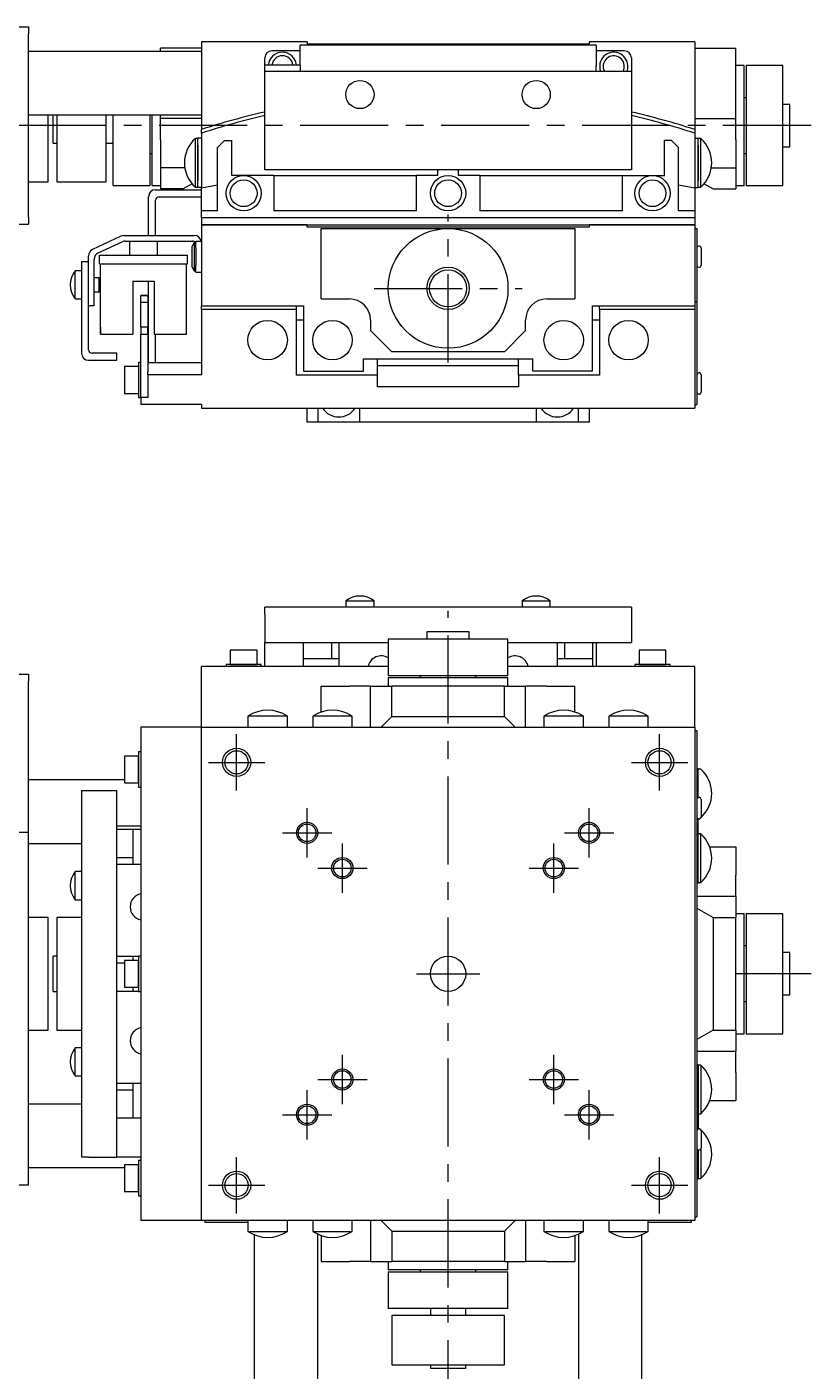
# Model space of a CAD drawing. Extents: x 124 to 837, y 27 to 513.
# Drawn here: x 306.5 to 417.7, y 317.3 to 508 of the extents above; entities that cross this region are included whole.
import ezdxf

# ---------------------------------------------------------------- set-up
doc = ezdxf.new("R2010")
doc.units = 0
doc.header["$LTSCALE"] = 10
doc.linetypes.add('CENTER', pattern=[2, 1.25, -0.25, 0.25, -0.25])
doc.layers.add('1', color=7, linetype='CONTINUOUS')
doc.layers.add('11', color=7, linetype='CONTINUOUS')

msp = doc.modelspace()

# ---------------------------------------------------------------- linework, layer by layer
at = {"layer": '1', "color": 7, "linetype": 'CONTINUOUS'}
for p, q in [((280.749999, 508.05), (306.749999, 508.05)), ((306.749999, 508.05), (306.749999, 507.05)), ((306.749999, 481.05), (306.749999, 507.05)), ((331.249999, 505.95), (331.249999, 493.494512)), ((346.249999, 505.95), (331.249999, 505.95)), ((387.249999, 505.45), (345.249999, 505.45)), ((345.249999, 505.356308), (345.249999, 505.45)), ((346.249999, 505.95), (346.249999, 505.65)), ((346.249999, 505.65), (386.249999, 505.65)), ((386.249999, 505.95), (386.249999, 505.65)), ((401.249999, 505.95), (386.249999, 505.95)), ((387.249999, 505.45), (387.249999, 505.356308)), ((401.249999, 505.95), (401.249999, 493.494512)), ((331.249999, 504.55), (306.749999, 504.55)), ((325.449999, 504.55), (325.449999, 505.05)), ((331.249999, 505.05), (325.449999, 505.05)), ((340.249999, 502.65), (340.249999, 503.65)), ((345.249999, 504.65), (341.249999, 504.65)), ((345.249999, 503.480961), (345.249999, 505.356308)), ((387.249999, 505.356308), (387.249999, 503.480961)), ((391.249999, 504.65), (387.249999, 504.65)), ((392.249999, 503.65), (392.249999, 501.75)), ((401.249999, 505.05), (407.049999, 505.05)), ((407.049999, 495.05), (407.049999, 505.05)), ((340.249999, 501.75), (340.249999, 502.65)), ((340.249999, 502.65), (345.249999, 502.65)), ((340.249999, 488.75), (340.249999, 501.75)), ((340.249999, 501.75), (392.249999, 501.75)), ((345.249999, 502.574653), (345.249999, 503.480961)), ((345.249999, 502.574653), (345.249999, 501.75)), ((387.249999, 503.480961), (387.249999, 502.574653)), ((387.249999, 501.75), (387.249999, 502.574653)), ((392.249999, 501.75), (392.249999, 488.75)), ((408.249999, 502.55), (407.049999, 502.55)), ((408.249999, 485.55), (408.249999, 502.55)), ((408.549999, 502.55), (408.549999, 494.05)), ((413.749999, 502.55), (408.549999, 502.55)), ((413.749999, 494.05), (413.749999, 502.55)), ((408.549999, 498), (408.249999, 498)), ((414.749999, 497.05), (413.749999, 497.05)), ((414.749999, 491.05), (414.749999, 497.05)), ((306.749999, 495.55), (331.249999, 495.55)), ((309.499999, 486.05), (309.499999, 495.55)), ((310.249999, 491.55), (310.249999, 495.55)), ((310.749999, 495.55), (310.749999, 486.05)), ((317.749999, 486.05), (317.749999, 495.55)), ((318.749999, 494.05), (318.749999, 495.55)), ((318.749999, 485.55), (318.749999, 494.05)), ((323.949999, 495.55), (323.949999, 494.05)), ((323.949999, 494.05), (323.949999, 485.55)), ((324.249999, 485.55), (324.249999, 495.55)), ((325.449999, 495.05), (325.449999, 495.55)), ((331.249999, 495.05), (325.449999, 495.05)), ((325.449999, 492.05), (325.449999, 495.05)), ((401.249999, 495.05), (407.049999, 495.05)), ((407.049999, 492.05), (407.049999, 495.05)), ((408.549999, 494.05), (408.549999, 485.55)), ((413.749999, 485.55), (413.749999, 494.05)), ((330.407386, 485.310543), (330.407386, 492.210543)), ((330.75, 492.210543), (330.407386, 492.210543)), ((330.75, 492.210543), (330.75, 492.260541)), ((330.75, 485.260541), (330.75, 492.260541)), ((331.249999, 492.260541), (330.75, 492.260541)), ((330.75, 491.260541), (330.75, 492.210543)), ((330.75, 485.310543), (330.75, 492.210543)), ((331.249999, 492.969494), (331.249999, 493.494512)), ((331.249999, 492.969494), (331.249999, 485.18673)), ((401.249999, 493.494512), (401.249999, 492.969494)), ((401.249999, 492.969494), (401.249999, 485.18673)), ((401.249999, 492.260541), (401.749998, 492.260541)), ((401.749998, 485.260541), (401.749998, 492.260541)), ((401.749998, 492.208231), (401.749998, 492.260541)), ((401.749998, 485.310543), (401.749998, 492.210543)), ((402.092612, 492.210543), (401.749998, 492.210543)), ((401.749998, 491.260541), (401.749998, 492.208231)), ((402.092612, 485.310543), (402.092612, 492.210543)), ((310.249999, 491.55), (310.749999, 491.55)), ((317.749999, 491.55), (318.749999, 491.55)), ((325.449999, 492.05), (325.449999, 488.05)), ((330.75, 491.260541), (330.75, 488.660541)), ((334.549999, 491.95), (333.549999, 490.95)), ((333.549999, 481.95), (333.549999, 490.95)), ((334.549999, 491.95), (335.549999, 491.95)), ((335.549999, 486.95), (335.549999, 491.95)), ((396.949999, 486.95), (396.949999, 491.95)), ((397.949999, 491.95), (396.949999, 491.95)), ((397.949999, 491.95), (398.949999, 490.95)), ((398.949999, 481.95), (398.949999, 490.95)), ((401.749998, 491.260541), (401.749998, 488.660541)), ((407.049999, 492.05), (407.049999, 488.05)), ((413.749999, 491.05), (414.749999, 491.05)), ((323.949999, 490.1), (324.249999, 490.1)), ((330.75, 488.660541), (330.75, 486.260541)), ((340.249999, 487.75), (340.249999, 488.75)), ((392.249999, 488.75), (392.249999, 487.75)), ((401.749998, 488.660541), (401.749998, 486.260541)), ((408.249999, 490.1), (408.549999, 490.1)), ((328.905209, 488.05), (325.449999, 488.05)), ((325.449999, 488.05), (325.449999, 485.05)), ((337.249999, 486.95), (335.549999, 486.95)), ((341.549999, 486.95), (337.249999, 486.95)), ((392.249999, 487.75), (340.249999, 487.75)), ((341.549999, 486.95), (341.549999, 481.95)), ((341.549999, 486.95), (361.749999, 486.95)), ((364.749999, 486.95), (361.749999, 486.95)), ((361.749999, 481.95), (361.749999, 486.95)), ((364.749999, 487.75), (364.749999, 486.95)), ((367.749999, 486.95), (367.749999, 487.75)), ((370.749999, 486.95), (367.749999, 486.95)), ((370.749999, 486.95), (370.749999, 481.95)), ((370.749999, 486.95), (390.949999, 486.95)), ((390.949999, 486.95), (390.949999, 481.95)), ((390.949999, 486.95), (395.249999, 486.95)), ((395.249999, 486.95), (396.949999, 486.95)), ((403.594789, 488.05), (407.049999, 488.05)), ((407.049999, 488.05), (407.049999, 485.05)), ((306.749999, 486.05), (309.499999, 486.05)), ((310.749999, 486.05), (317.749999, 486.05)), ((318.749999, 485.55), (323.949999, 485.55)), ((324.249999, 485.55), (325.449999, 485.55)), ((324.749999, 484.95), (331.249999, 484.95)), ((328.651923, 485.05), (325.449999, 485.05)), ((329.936405, 485.791596), (328.651923, 485.05)), ((330.407386, 485.310543), (330.75, 485.310543)), ((330.75, 485.310543), (330.75, 486.260541)), ((330.75, 485.260541), (330.75, 485.310543)), ((331.249998, 485.260541), (330.75, 485.260541)), ((330.75, 485.251999), (330.75, 485.260541)), ((330.75, 485.251999), (330.75, 485.260541)), ((331.25, 485.251999), (330.75, 485.251999)), ((333.549999, 485.592282), (331.249999, 485.18673)), ((331.249999, 481.95), (331.249999, 485.18673)), ((401.249999, 485.18673), (398.949999, 485.592282)), ((401.249998, 485.260541), (401.749998, 485.260541)), ((401.249998, 485.251999), (401.749998, 485.251999)), ((401.249999, 485.18673), (401.249999, 481.95)), ((401.749998, 485.310543), (401.749998, 486.260541)), ((401.749998, 485.260541), (401.749998, 485.310543)), ((401.749998, 485.310543), (402.092612, 485.310543)), ((401.749998, 485.251999), (401.749998, 485.260541)), ((401.749998, 485.251999), (401.749998, 485.260541)), ((402.563593, 485.791596), (403.848075, 485.05)), ((403.848075, 485.05), (407.049999, 485.05)), ((407.049999, 485.55), (408.249999, 485.55)), ((408.549999, 485.55), (413.749999, 485.55)), ((323.749999, 478.45), (323.749999, 483.95)), ((324.749999, 478.45), (324.749999, 483.45)), ((325.249999, 483.95), (331.249999, 483.95)), ((306.749999, 481.05), (306.749999, 480.05)), ((333.549999, 481.95), (331.249999, 481.95)), ((331.249999, 480.95), (331.249999, 481.95)), ((401.249999, 480.95), (331.249999, 480.95)), ((331.249999, 480.95), (331.249999, 479.95)), ((361.749999, 481.95), (341.549999, 481.95)), ((390.949999, 481.95), (370.749999, 481.95)), ((401.249999, 481.95), (398.949999, 481.95)), ((401.249999, 481.95), (401.249999, 480.95)), ((401.249999, 480.95), (401.249999, 479.95)), ((280.749999, 480.05), (306.749999, 480.05)), ((331.249999, 479.95), (346.249999, 479.95)), ((331.249999, 479.95), (331.249999, 468.49141)), ((346.249999, 479.95), (331.249999, 479.95)), ((346.249999, 479.95), (386.249999, 479.95)), ((346.249999, 479.65), (346.249999, 479.95)), ((386.249999, 479.65), (346.249999, 479.65)), ((348.249999, 469.45), (348.249999, 479.45)), ((348.249999, 479.45), (366.249999, 479.45)), ((366.249999, 479.45), (384.249999, 479.45)), ((384.249999, 479.45), (384.249999, 469.45)), ((386.249999, 479.95), (401.249999, 479.95)), ((386.249999, 479.95), (386.249999, 479.65)), ((401.249999, 479.95), (386.249999, 479.95)), ((401.249999, 479.95), (401.249999, 468.49141)), ((401.249999, 479.45), (401.549999, 479.45)), ((401.549999, 479.45), (401.549999, 477.45)), ((319.849075, 478.356308), (315.827381, 476.480961)), ((316.627381, 475.971305), (320.026431, 477.556308)), ((320.271694, 478.45), (330.249999, 478.45)), ((320.449049, 477.65), (330.049999, 477.65)), ((321.049999, 477.65), (321.049999, 475.65)), ((325.049999, 475.65), (325.049999, 477.65)), ((330.238674, 477.45), (329.949999, 476.95)), ((329.949999, 475.370894), (329.949999, 476.95)), ((329.949999, 473.95), (329.949999, 476.95)), ((330.238674, 477.45), (330.238674, 475.555474)), ((330.449999, 477.45), (330.238674, 477.45)), ((330.449999, 477.65), (331.229795, 477.65)), ((330.449999, 476.65), (330.449999, 477.65)), ((331.249999, 477.45), (331.229795, 477.65)), ((401.549999, 477.45), (401.549999, 471.086387)), ((401.899999, 476.949999), (401.799999, 476.949999)), ((315.249999, 474.75), (315.249999, 475.574653)), ((316.049999, 468.45), (316.049999, 475.064997)), ((316.800003, 474.45), (316.800003, 475.65)), ((316.800003, 475.65), (329.300003, 475.65)), ((329.300003, 474.45), (329.300003, 475.65)), ((329.949999, 473.95), (329.949999, 475.370894)), ((330.238674, 475.555474), (330.238674, 473.45)), ((330.449999, 476.65), (330.449999, 474.25)), ((402.149999, 476.699999), (402.149999, 475.326399)), ((402.149999, 475.326399), (402.149999, 474.199999)), ((313.352, 469.45), (313.352, 473.45)), ((314.249999, 473.45), (313.352, 473.45)), ((314.249999, 474.75), (315.249999, 474.75)), ((314.249999, 474.75), (314.249999, 461.75)), ((315.249999, 462.25), (315.249999, 474.75)), ((316.800003, 474.45), (329.300003, 474.45)), ((316.950003, 464.45), (316.950003, 474.45)), ((316.950003, 465.45), (316.950003, 474.45)), ((329.150003, 464.45), (329.150003, 474.45)), ((329.949999, 473.95), (330.238674, 473.45)), ((330.238674, 473.45), (330.449999, 473.45)), ((330.449999, 473.25), (330.449999, 474.25)), ((330.449999, 473.25), (331.249999, 473.25)), ((401.799999, 473.949999), (401.899999, 473.949999)), ((316.749999, 472.45), (316.049999, 472.45)), ((316.749999, 470.45), (316.749999, 472.45)), ((316.950003, 472.249996), (316.749999, 472.45)), ((321.550003, 471.95), (321.550003, 464.45)), ((321.550003, 471.95), (324.550003, 471.95)), ((323.749999, 460.45), (323.749999, 471.95)), ((324.550003, 471.95), (324.550003, 464.45)), ((324.550003, 471.95), (324.550003, 465.45)), ((313.352, 469.45), (314.249999, 469.45)), ((316.049999, 470.45), (316.749999, 470.45)), ((316.749999, 470.45), (316.950003, 470.650004)), ((322.649999, 469.95), (323.649999, 469.95)), ((322.649999, 468.95), (322.649999, 469.95)), ((323.649999, 469.95), (322.649999, 469.95)), ((323.649999, 469.95), (323.649999, 468.95)), ((348.249999, 469.45), (352.249999, 469.45)), ((380.249999, 469.45), (384.249999, 469.45)), ((401.549999, 471.086387), (401.549999, 469.086387)), ((316.049999, 468.45), (315.249999, 468.45)), ((323.649999, 468.95), (322.649999, 468.95)), ((322.649999, 465.45), (322.649999, 468.95)), ((323.649999, 468.95), (323.649999, 465.45)), ((331.249999, 467.95), (331.249999, 468.49141)), ((331.249999, 468.49141), (345.749999, 468.49141)), ((344.749999, 467.95), (331.249999, 467.95)), ((331.249999, 467.95), (331.249999, 458.68673)), ((344.749999, 467.95), (344.749999, 468.49141)), ((344.749999, 458.657764), (344.749999, 467.95)), ((345.749999, 468.49141), (345.749999, 459.209551)), ((386.749999, 468.49141), (401.249999, 468.49141)), ((386.749999, 459.209551), (386.749999, 468.49141)), ((387.749999, 467.95), (387.749999, 468.49141)), ((387.749999, 467.95), (387.749999, 458.657764)), ((401.249999, 467.95), (387.749999, 467.95)), ((401.249999, 469.086387), (401.549999, 469.086387)), ((401.249999, 468.49141), (401.249999, 467.95)), ((401.249999, 467.95), (401.249999, 453.95)), ((401.549999, 469.086387), (401.549999, 468.66567)), ((401.549999, 468.66567), (401.549999, 466.803787)), ((316.950003, 465.45), (316.950003, 464.45)), ((323.649999, 465.45), (322.649999, 465.45)), ((322.649999, 465.45), (322.649999, 464.45)), ((323.649999, 464.45), (323.649999, 465.45)), ((324.550003, 465.45), (324.550003, 464.45)), ((345.749999, 466.45), (344.749999, 466.45)), ((355.249999, 466.45), (355.249999, 464.95)), ((377.249999, 464.95), (377.249999, 466.45)), ((387.749999, 466.45), (386.749999, 466.45)), ((401.549999, 466.803787), (401.549999, 456.45)), ((316.950003, 464.45), (321.550003, 464.45)), ((322.649999, 464.45), (323.649999, 464.45)), ((322.649999, 455.45), (322.649999, 464.45)), ((323.649999, 464.45), (323.649999, 459.092282)), ((324.550003, 464.45), (329.150003, 464.45)), ((324.749999, 460.45), (324.749999, 464.45)), ((355.249999, 464.95), (358.249999, 461.95)), ((374.249999, 461.95), (377.249999, 464.95)), ((319.249999, 461.75), (315.749999, 461.75)), ((319.249999, 460.75), (319.249999, 461.75)), ((374.249999, 461.95), (358.249999, 461.95)), ((315.249999, 460.75), (319.249999, 460.75)), ((320.349999, 459.85), (320.349999, 456.05)), ((322.349999, 459.85), (320.349999, 459.85)), ((322.349999, 460.45), (322.349999, 455.45)), ((322.649999, 460.45), (322.349999, 460.45)), ((323.649999, 460.45), (331.249999, 460.45)), ((354.249999, 459.209551), (354.249999, 460.95)), ((354.249999, 460.95), (378.249999, 460.95)), ((356.249999, 458.657764), (356.249999, 460.95)), ((376.249999, 459.95), (356.249999, 459.95)), ((376.249999, 458.657764), (376.249999, 460.95)), ((378.249999, 459.209551), (378.249999, 460.95)), ((323.649999, 458.68673), (323.649999, 459.092282)), ((331.249999, 458.68673), (323.649999, 458.68673)), ((323.649999, 458.68673), (323.649999, 455.45)), ((356.249999, 458.657764), (344.749999, 458.657764)), ((345.749999, 459.209551), (354.249999, 459.209551)), ((356.249999, 456.997929), (356.249999, 458.657764)), ((376.249999, 458.657764), (376.249999, 456.997929)), ((387.749999, 458.657764), (376.249999, 458.657764)), ((386.749999, 459.209551), (378.249999, 459.209551)), ((401.899999, 458.949999), (401.799999, 458.949999)), ((402.149999, 458.699999), (402.149999, 457.326399)), ((320.349999, 456.05), (322.349999, 456.05)), ((376.249999, 456.997929), (356.249999, 456.997929)), ((401.549999, 456.45), (401.549999, 454.45)), ((401.799999, 455.949999), (401.899999, 455.949999)), ((402.149999, 457.326399), (402.149999, 456.199999)), ((322.349999, 455.45), (322.649999, 455.45)), ((322.649999, 455.45), (322.649999, 454.45)), ((323.649999, 455.45), (322.649999, 455.45)), ((331.249999, 454.45), (322.649999, 454.45)), ((331.249999, 454.45), (331.249999, 453.95)), ((331.249999, 453.95), (401.249999, 453.95)), ((346.249999, 451.95), (346.249999, 453.95)), ((347.749999, 453.949981), (347.749999, 451.95)), ((353.749999, 451.95), (353.749999, 453.95)), ((378.749999, 453.95), (378.749999, 451.95)), ((384.749999, 451.95), (384.749999, 453.949981)), ((386.249999, 453.95), (386.249999, 451.95)), ((401.249999, 454.45), (401.549999, 454.45)), ((347.749999, 451.95), (346.249999, 451.95)), ((353.749999, 451.95), (347.749999, 451.95)), ((378.749999, 451.95), (353.749999, 451.95)), ((384.749999, 451.95), (378.749999, 451.95)), ((386.249999, 451.95), (384.749999, 451.95)), ((392.249999, 425.699999), (340.249999, 425.699999)), ((340.249999, 424.699999), (340.249999, 425.699999)), ((351.749999, 426.597998), (351.864019, 426.597998)), ((351.749999, 426.597998), (351.749999, 425.699999)), ((351.864019, 426.597998), (355.749999, 426.597998)), ((355.749999, 425.699999), (355.749999, 426.597998)), ((376.749999, 426.597998), (376.864019, 426.597998)), ((376.749999, 426.597998), (376.749999, 425.699999)), ((376.864019, 426.597998), (380.749999, 426.597998)), ((380.749999, 425.699999), (380.749999, 426.597998)), ((392.249999, 425.699999), (392.249999, 424.699999)), ((340.249999, 424.699999), (340.249999, 420.699999)), ((392.249999, 424.699999), (392.249999, 420.699999)), ((369.249999, 422.199999), (363.249999, 422.199999)), ((363.249999, 422.199999), (363.249999, 421.199999)), ((369.249999, 421.199999), (369.249999, 422.199999)), ((337.249999, 419.599999), (335.349999, 419.599999)), ((339.149999, 419.599999), (335.349999, 419.599999)), ((335.349999, 419.599999), (335.349999, 417.599999)), ((339.149999, 419.599999), (337.249999, 419.599999)), ((339.149999, 417.599999), (339.149999, 419.599999)), ((340.249999, 420.699999), (357.749999, 420.699999)), ((340.249999, 417.299999), (340.249999, 420.699999)), ((345.749999, 418.399999), (345.749999, 420.699999)), ((349.749999, 418.399999), (349.749999, 420.699999)), ((350.749999, 420.699999), (350.749999, 418.399999)), ((374.749999, 421.199999), (357.749999, 421.199999)), ((357.749999, 421.199999), (357.749999, 415.999999)), ((374.749999, 415.999999), (374.749999, 421.199999)), ((374.749999, 420.699999), (392.249999, 420.699999)), ((381.749999, 418.399999), (381.749999, 420.699999)), ((382.749999, 420.699999), (382.749999, 418.399999)), ((386.749999, 420.699999), (386.749999, 418.399999)), ((387.249999, 420.699999), (387.249999, 417.299999)), ((395.249999, 419.599999), (393.349999, 419.599999)), ((397.149999, 419.599999), (393.349999, 419.599999)), ((393.349999, 419.599999), (393.349999, 417.599999)), ((397.149999, 419.599999), (395.249999, 419.599999)), ((397.149999, 417.599999), (397.149999, 419.599999)), ((349.749999, 418.399999), (345.749999, 418.399999)), ((345.749999, 417.299999), (345.749999, 418.399999)), ((350.749999, 418.399999), (349.749999, 418.399999)), ((350.749999, 418.399999), (350.749999, 417.299999)), ((382.749999, 418.399999), (381.749999, 418.399999)), ((381.749999, 417.299999), (381.749999, 418.399999)), ((386.749999, 418.399999), (382.749999, 418.399999)), ((386.749999, 418.399999), (386.749999, 417.299999)), ((280.749999, 416.199999), (306.749999, 416.199999)), ((306.749999, 416.199999), (306.749999, 415.199999)), ((357.749999, 417.299999), (331.249999, 417.299999)), ((331.249999, 408.699999), (331.249999, 417.299999)), ((335.349999, 417.599999), (334.749999, 417.599999)), ((339.749999, 417.599999), (334.749999, 417.599999)), ((334.749999, 417.599999), (334.749999, 417.299999)), ((339.149999, 417.599999), (335.349999, 417.599999)), ((335.349999, 417.599999), (339.149999, 417.599999)), ((339.749999, 417.599999), (339.149999, 417.599999)), ((339.749999, 417.299999), (339.749999, 417.599999)), ((357.749999, 415.999999), (374.749999, 415.999999)), ((362.299999, 415.999999), (362.299999, 415.699999)), ((370.199999, 415.699999), (370.199999, 415.999999)), ((401.249999, 417.299999), (374.749999, 417.299999)), ((397.749999, 417.599999), (392.749999, 417.599999)), ((393.349999, 417.599999), (392.749999, 417.599999)), ((392.749999, 417.599999), (392.749999, 417.299999)), ((397.149999, 417.599999), (393.349999, 417.599999)), ((393.349999, 417.599999), (397.149999, 417.599999)), ((397.749999, 417.599999), (397.149999, 417.599999)), ((397.749999, 417.299999), (397.749999, 417.599999)), ((401.249999, 408.699999), (401.249999, 417.299999)), ((306.749999, 393.799999), (306.749999, 415.199999)), ((348.249999, 410.837087), (348.249999, 414.499999)), ((348.249999, 414.499999), (352.249999, 414.499999)), ((355.249999, 414.499999), (352.249999, 414.499999)), ((355.249999, 408.699999), (355.249999, 414.499999)), ((355.249999, 414.499999), (358.249999, 414.499999)), ((366.249999, 415.699999), (357.749999, 415.699999)), ((362.299999, 415.699999), (357.749999, 415.699999)), ((357.749999, 415.699999), (357.749999, 414.499999)), ((374.249999, 414.499999), (358.249999, 414.499999)), ((358.249999, 410.199999), (358.249999, 414.499999)), ((374.749999, 415.699999), (366.249999, 415.699999)), ((374.749999, 415.699999), (370.199999, 415.699999)), ((374.249999, 410.199999), (374.249999, 414.499999)), ((374.249999, 414.499999), (377.249999, 414.499999)), ((374.749999, 414.499999), (374.749999, 415.699999)), ((377.249999, 408.699999), (377.249999, 414.499999)), ((380.249999, 414.499999), (377.249999, 414.499999)), ((380.249999, 414.499999), (384.249999, 414.499999)), ((384.249999, 410.837087), (384.249999, 414.499999)), ((343.449999, 410.242462), (337.849999, 410.242462)), ((337.849999, 410.242462), (337.849999, 408.699999)), ((343.449999, 408.699999), (343.449999, 410.242462)), ((352.649999, 410.242462), (347.049999, 410.242462)), ((347.049999, 410.242462), (347.049999, 408.699999)), ((352.649999, 408.699999), (352.649999, 410.242462)), ((356.749999, 408.699999), (358.249999, 410.199999)), ((358.249999, 410.199999), (374.249999, 410.199999)), ((374.249999, 410.199999), (375.749999, 408.699999)), ((385.449999, 410.242462), (379.849999, 410.242462)), ((379.849999, 410.242462), (379.849999, 408.699999)), ((385.449999, 408.699999), (385.449999, 410.242462)), ((394.649999, 410.242462), (389.049999, 410.242462)), ((389.049999, 410.242462), (389.049999, 408.699999)), ((394.649999, 408.699999), (394.649999, 410.242462)), ((322.649999, 408.699999), (322.649999, 338.699999)), ((331.249999, 408.699999), (322.649999, 408.699999)), ((331.249999, 338.699999), (331.249999, 408.699999)), ((331.249999, 408.699999), (401.249999, 408.699999)), ((401.249999, 408.699999), (401.249999, 338.699999)), ((401.249999, 408.199999), (401.549999, 408.199999)), ((401.549999, 408.199999), (401.549999, 406.199999)), ((320.349999, 404.599999), (320.349999, 402.699999)), ((320.349999, 404.599999), (320.349999, 400.799999)), ((322.349999, 404.599999), (320.349999, 404.599999)), ((322.349999, 405.199999), (322.349999, 400.199999)), ((322.349999, 405.199999), (322.349999, 404.599999)), ((322.649999, 405.199999), (322.349999, 405.199999)), ((322.349999, 404.599999), (322.349999, 400.799999)), ((322.349999, 400.799999), (322.349999, 404.599999)), ((401.549999, 406.199999), (401.549999, 341.199999)), ((320.349999, 402.699999), (320.349999, 400.799999)), ((401.749998, 402.800004), (401.549999, 402.800004)), ((401.749998, 399.300004), (401.749998, 402.800004)), ((402.092612, 402.75), (401.749998, 402.75)), ((320.349999, 401.199999), (306.749999, 401.199999)), ((320.349999, 400.799999), (322.349999, 400.799999)), ((322.349999, 400.799999), (322.349999, 400.199999)), ((314.249999, 399.699999), (314.249999, 347.699999)), ((314.249999, 399.699999), (315.249999, 399.699999)), ((315.249999, 399.699999), (319.249999, 399.699999)), ((319.249999, 347.699999), (319.249999, 399.699999)), ((322.349999, 400.199999), (322.649999, 400.199999)), ((401.749998, 398.694948), (401.749998, 399.300004)), ((401.899999, 398.699999), (401.799999, 398.699999)), ((402.149999, 398.449999), (402.149999, 398.443874)), ((402.149999, 398.443874), (402.149999, 395.949999)), ((401.749998, 395.400004), (401.749998, 395.705051)), ((401.749998, 394.400004), (401.749998, 395.400004)), ((401.799999, 395.699999), (401.899999, 395.699999)), ((280.749999, 393.799999), (306.749999, 393.799999)), ((306.749999, 343.699999), (306.749999, 393.799999)), ((319.249999, 394.699999), (322.649999, 394.699999)), ((319.249999, 394.199999), (321.550003, 394.199999)), ((321.550003, 394.199999), (321.550003, 390.199999)), ((321.550003, 394.199999), (322.649999, 394.199999)), ((401.549999, 394.400004), (401.749998, 394.400004)), ((401.749998, 394.100004), (401.549999, 394.100004)), ((401.749998, 394.100004), (401.749998, 394.400004)), ((401.749998, 393.100004), (401.749998, 394.100004)), ((402.092612, 393.55), (401.749998, 393.55)), ((401.749998, 390.100004), (401.749998, 393.100004)), ((402.092612, 390.1), (402.092612, 393.55)), ((306.749999, 392.199999), (314.249999, 392.199999)), ((403.36277, 391.699999), (407.049999, 391.699999)), ((407.049999, 391.699999), (407.049999, 387.699999)), ((319.249999, 390.199999), (321.550003, 390.199999)), ((321.550003, 389.199999), (319.249999, 389.199999)), ((321.550003, 390.199999), (321.550003, 389.199999)), ((322.649999, 389.199999), (321.550003, 389.199999)), ((401.749998, 386.600004), (401.749998, 390.100004)), ((402.092612, 386.65), (402.092612, 390.1)), ((313.352, 384.314019), (313.352, 388.199999)), ((314.249999, 388.199999), (313.352, 388.199999)), ((407.049999, 384.699999), (407.049999, 387.699999)), ((401.549999, 386.600004), (401.749998, 386.600004)), ((401.749998, 386.65), (402.092612, 386.65)), ((313.352, 384.199999), (313.352, 384.314019)), ((313.352, 384.199999), (314.249999, 384.199999)), ((401.549999, 384.699999), (407.049999, 384.699999)), ((407.049999, 384.699999), (407.049999, 381.699999)), ((309.499999, 381.699999), (306.749999, 381.699999)), ((309.499999, 373.699999), (309.499999, 381.699999)), ((310.749999, 381.699999), (310.749999, 373.699999)), ((314.249999, 381.699999), (310.749999, 381.699999)), ((401.549999, 383.026794), (403.848075, 381.699999)), ((403.848075, 381.699999), (403.848075, 365.699999)), ((403.848075, 381.699999), (407.049999, 381.699999)), ((408.249999, 382.199999), (407.049999, 382.199999)), ((407.049999, 365.699999), (407.049999, 381.699999)), ((408.249999, 373.699999), (408.249999, 382.199999)), ((408.249999, 377.655482), (408.249999, 382.199999)), ((408.549999, 382.199999), (408.549999, 365.199999)), ((413.749999, 382.199999), (408.549999, 382.199999)), ((413.749999, 365.199999), (413.749999, 382.199999)), ((413.749999, 376.699999), (413.749999, 382.199999)), ((408.549999, 377.649999), (408.249999, 377.649999)), ((310.249999, 371.199999), (310.249999, 376.199999)), ((310.249999, 371.199999), (310.249999, 376.199999)), ((310.749999, 376.199999), (310.249999, 376.199999)), ((319.249999, 376.199999), (321.550003, 376.199999)), ((321.550003, 376.199999), (321.550003, 375.599999)), ((321.550003, 376.199999), (322.349999, 376.199999)), ((322.349999, 376.199999), (322.349999, 375.599999)), ((322.349999, 376.199999), (322.349999, 371.199999)), ((322.649999, 376.199999), (322.349999, 376.199999)), ((413.749999, 376.324999), (413.749999, 376.699999)), ((413.749999, 373.699999), (413.749999, 376.699999)), ((414.749999, 376.699999), (413.749999, 376.699999)), ((414.749999, 370.699999), (414.749999, 376.699999)), ((320.349999, 375.199999), (319.249999, 375.199999)), ((320.349999, 375.599999), (320.349999, 371.799999)), ((320.349999, 375.599999), (320.349999, 373.699999)), ((322.349999, 375.599999), (320.349999, 375.599999)), ((322.349999, 375.599999), (322.349999, 371.799999)), ((322.349999, 371.799999), (322.349999, 375.599999)), ((309.499999, 365.699999), (309.499999, 373.699999)), ((310.749999, 373.699999), (310.749999, 365.699999)), ((320.349999, 373.699999), (320.349999, 371.799999)), ((408.249999, 365.199999), (408.249999, 373.699999)), ((413.749999, 370.699999), (413.749999, 373.699999)), ((310.249999, 371.199999), (310.749999, 371.199999)), ((321.550003, 371.199999), (319.249999, 371.199999)), ((320.349999, 371.799999), (322.349999, 371.799999)), ((321.550003, 371.799999), (321.550003, 371.199999)), ((322.349999, 371.199999), (321.550003, 371.199999)), ((322.349999, 371.799999), (322.349999, 371.199999)), ((322.349999, 371.199999), (322.649999, 371.199999)), ((413.749999, 370.699999), (413.749999, 371.074999)), ((413.749999, 365.199999), (413.749999, 370.699999)), ((413.749999, 370.699999), (414.749999, 370.699999)), ((408.249999, 365.199999), (408.249999, 369.749999)), ((408.249999, 369.749999), (408.549999, 369.749999)), ((306.749999, 365.699999), (309.499999, 365.699999)), ((310.749999, 365.699999), (314.249999, 365.699999)), ((403.848075, 365.699999), (401.549999, 364.373204)), ((403.848075, 365.699999), (407.049999, 365.699999)), ((407.049999, 365.699999), (407.049999, 362.699999)), ((407.049999, 365.199999), (408.249999, 365.199999)), ((408.549999, 365.199999), (413.749999, 365.199999)), ((313.352, 359.314019), (313.352, 363.199999)), ((314.249999, 363.199999), (313.352, 363.199999)), ((401.549999, 362.699999), (407.049999, 362.699999)), ((407.049999, 359.699999), (407.049999, 362.699999)), ((401.749998, 360.799994), (401.549999, 360.799994)), ((401.749998, 360.799994), (401.749998, 357.299994)), ((402.092612, 360.749998), (401.749998, 360.749998)), ((402.092612, 360.749998), (402.092612, 357.299998)), ((313.352, 359.199999), (313.352, 359.314019)), ((313.352, 359.199999), (314.249999, 359.199999)), ((407.049999, 359.699999), (407.049999, 355.699999)), ((319.249999, 358.199999), (321.550003, 358.199999)), ((321.550003, 357.199999), (319.249999, 357.199999)), ((321.550003, 358.199999), (321.550003, 357.199999)), ((321.550003, 358.199999), (322.649999, 358.199999)), ((321.550003, 357.199999), (321.550003, 353.199999)), ((401.749998, 357.299994), (401.749998, 354.299994)), ((402.092612, 357.299998), (402.092612, 353.849998)), ((314.249999, 355.199999), (306.749999, 355.199999)), ((403.36277, 355.699999), (407.049999, 355.699999)), ((321.550003, 353.199999), (319.249999, 353.199999)), ((322.649999, 353.199999), (321.550003, 353.199999)), ((401.749998, 353.299994), (401.549999, 353.299994)), ((401.549999, 352.999994), (401.749998, 352.999994)), ((401.749998, 354.299994), (401.749998, 353.299994)), ((401.749998, 353.849998), (402.092612, 353.849998)), ((401.749998, 353.299994), (401.749998, 352.999994)), ((401.749998, 352.999994), (401.749998, 351.999994)), ((401.749998, 351.999994), (401.749998, 351.694948)), ((401.899999, 351.699999), (401.799999, 351.699999)), ((402.149999, 351.449999), (402.149999, 351.443874)), ((402.149999, 351.443874), (402.149999, 348.949999)), ((315.249999, 347.699999), (314.249999, 347.699999)), ((315.249999, 347.699999), (319.249999, 347.699999)), ((322.649999, 347.699999), (319.249999, 347.699999)), ((322.349999, 347.199999), (322.349999, 346.599999)), ((322.349999, 347.199999), (322.349999, 342.199999)), ((322.649999, 347.199999), (322.349999, 347.199999)), ((401.749998, 348.705051), (401.749998, 348.099994)), ((401.749998, 348.099994), (401.749998, 344.599994)), ((401.799999, 348.699999), (401.899999, 348.699999)), ((402.092612, 348.790625), (402.092612, 348.099998)), ((402.092612, 348.099998), (402.092612, 344.649998)), ((306.749999, 346.199999), (320.349999, 346.199999)), ((320.349999, 346.599999), (320.349999, 342.799999)), ((320.349999, 346.599999), (320.349999, 344.699999)), ((322.349999, 346.599999), (320.349999, 346.599999)), ((322.349999, 346.599999), (322.349999, 342.799999)), ((322.349999, 342.799999), (322.349999, 346.599999)), ((306.749999, 343.699999), (298.749999, 343.699999)), ((320.349999, 344.699999), (320.349999, 342.799999)), ((401.549999, 344.599994), (401.749998, 344.599994)), ((401.749998, 344.649998), (402.092612, 344.649998)), ((320.349999, 342.799999), (322.349999, 342.799999)), ((322.349999, 342.799999), (322.349999, 342.199999)), ((322.349999, 342.199999), (322.649999, 342.199999)), ((401.549999, 341.199999), (401.549999, 339.199999)), ((331.249999, 338.699999), (322.649999, 338.699999)), ((401.249999, 338.699999), (331.249999, 338.699999)), ((331.749999, 338.699999), (331.749999, 338.399999)), ((333.749999, 338.399999), (331.749999, 338.399999)), ((337.849999, 338.399999), (333.749999, 338.399999)), ((337.849999, 338.699999), (337.849999, 337.157536)), ((343.449999, 337.157536), (343.449999, 338.699999)), ((347.049999, 338.699999), (347.049999, 337.157536)), ((352.649999, 337.157536), (352.649999, 338.699999)), ((355.249999, 338.699999), (355.249999, 332.899999)), ((356.749999, 338.699999), (358.249999, 337.199999)), ((374.249999, 337.199999), (375.749999, 338.699999)), ((377.249999, 338.699999), (377.249999, 332.899999)), ((379.849999, 338.699999), (379.849999, 337.157536)), ((385.449999, 337.157536), (385.449999, 338.699999)), ((389.049999, 338.699999), (389.049999, 337.157536)), ((394.649999, 337.157536), (394.649999, 338.699999)), ((398.749999, 338.399999), (394.649999, 338.399999)), ((400.749999, 338.399999), (398.749999, 338.399999)), ((400.749999, 338.699999), (400.749999, 338.399999)), ((401.249999, 339.199999), (401.549999, 339.199999)), ((337.849999, 337.157536), (343.449999, 337.157536)), ((338.749999, 336.675067), (338.749999, 314.199999)), ((347.049999, 337.157536), (352.649999, 337.157536)), ((347.749999, 314.199999), (347.749999, 336.762378)), ((348.249999, 336.562911), (348.249999, 332.899999)), ((358.249999, 337.199999), (374.249999, 337.199999)), ((358.249999, 337.199999), (358.249999, 332.899999)), ((374.249999, 337.199999), (374.249999, 332.899999)), ((379.849999, 337.157536), (385.449999, 337.157536)), ((384.249999, 336.562911), (384.249999, 332.899999)), ((384.749999, 336.762378), (384.749999, 314.199999)), ((389.049999, 337.157536), (394.649999, 337.157536)), ((393.749999, 314.199999), (393.749999, 336.675067)), ((348.249999, 332.899999), (352.249999, 332.899999)), ((355.249999, 332.899999), (352.249999, 332.899999)), ((355.249999, 332.899999), (358.249999, 332.899999)), ((357.749999, 332.899999), (357.749999, 331.699999)), ((374.249999, 332.899999), (358.249999, 332.899999)), ((374.249999, 332.899999), (377.249999, 332.899999)), ((374.749999, 331.699999), (374.749999, 332.899999)), ((380.249999, 332.899999), (377.249999, 332.899999)), ((380.249999, 332.899999), (384.249999, 332.899999)), ((362.299999, 331.699999), (357.749999, 331.699999)), ((366.249999, 331.699999), (357.749999, 331.699999)), ((357.749999, 331.399999), (374.749999, 331.399999)), ((357.749999, 331.399999), (357.749999, 326.199999)), ((362.299999, 331.699999), (362.299999, 331.399999)), ((374.749999, 331.699999), (366.249999, 331.699999)), ((374.749999, 331.699999), (370.199999, 331.699999)), ((370.199999, 331.399999), (370.199999, 331.699999)), ((374.749999, 326.199999), (374.749999, 331.399999)), ((374.749999, 326.199999), (357.749999, 326.199999)), ((363.749999, 326.199999), (363.749999, 325.199999)), ((368.749999, 325.199999), (368.749999, 326.199999)), ((366.249999, 325.199999), (358.249999, 325.199999)), ((358.249999, 325.199999), (358.249999, 318.199999)), ((374.249999, 325.199999), (366.249999, 325.199999)), ((374.249999, 318.199999), (374.249999, 325.199999)), ((358.249999, 318.199999), (366.249999, 318.199999)), ((363.749999, 318.199999), (363.749999, 317.699999)), ((368.749999, 317.699999), (363.749999, 317.699999)), ((366.249999, 318.199999), (374.249999, 318.199999)), ((368.749999, 317.699999), (368.749999, 318.199999))]:
    msp.add_line(p, q, dxfattribs=at)
for centre, radius in [((353.749999, 498.45), 2), ((378.749999, 498.45), 2), ((337.249999, 484.45), 2.5), ((337.249999, 484.45), 1.9), ((366.249999, 484.45), 2.5), ((366.249999, 484.45), 1.9), ((395.249999, 484.45), 2.5), ((395.249999, 484.45), 1.9), ((366.249999, 470.95), 8.5), ((366.249999, 470.95), 3), ((340.649999, 463.599231), 2.8), ((349.849999, 463.599231), 2.8), ((382.649999, 463.599231), 2.8), ((391.849999, 463.599231), 2.8), ((336.249999, 403.699999), 1.65), ((396.249999, 403.699999), 1.65), ((346.249999, 393.699999), 1.25), ((386.249999, 393.699999), 1.25), ((351.249999, 388.699999), 1.25), ((381.249999, 388.699999), 1.25), ((366.249999, 373.699999), 2.5), ((351.249999, 358.699999), 1.25), ((381.249999, 358.699999), 1.25), ((346.249999, 353.699999), 1.25), ((386.249999, 353.699999), 1.25), ((336.249999, 343.699999), 1.65), ((396.249999, 343.699999), 1.65)]:
    msp.add_circle(centre, radius, dxfattribs=at)
at = {"layer": '1', "color": 4, "linetype": 'CONTINUOUS'}
for centre, radius in [((366.249999, 470.95), 2.625), ((336.249999, 403.699999), 2), ((396.249999, 403.699999), 2), ((346.249999, 393.699999), 1.5), ((386.249999, 393.699999), 1.5), ((351.249999, 388.699999), 1.5), ((381.249999, 388.699999), 1.5), ((351.249999, 358.699999), 1.5), ((381.249999, 358.699999), 1.5), ((346.249999, 353.699999), 1.5), ((386.249999, 353.699999), 1.5), ((336.249999, 343.699999), 2), ((396.249999, 343.699999), 2)]:
    msp.add_circle(centre, radius, dxfattribs=at)
at = {"layer": '1', "color": 7, "linetype": 'CONTINUOUS'}
for centre, radius, start, end in [((341.249999, 503.65), 1, 90, 180), ((342.749999, 502.45), 2, 5.73917, 174.26083), ((342.749999, 502.45), 1.5, 7.662256, 172.337744), ((389.749999, 502.45), 2, 3.023023, 200.487315), ((389.749999, 502.45), 1.5, 332.181861, 183.023023), ((391.249999, 503.65), 1, 0, 90), ((389.749999, 502.45), 1.5, 183.023023, 207.818139), ((389.749999, 502.45), 2, 339.512685, 3.023023), ((366.249999, 383.95), 115, 103.066803, 107.718932), ((366.249999, 383.95), 115, 72.281068, 76.933197), ((366.249999, 383.95), 114.5, 103.124881, 107.79889), ((366.249999, 383.95), 114.5, 72.20111, 76.875119), ((333.45, 488.760543), 4.6, 131.409622, 228.590378), ((399.049998, 488.760543), 4.6, 311.409622, 48.590378), ((324.749999, 483.95), 1, 90, 180), ((325.249999, 483.45), 0.5, 90, 180), ((320.271694, 477.45), 1, 90, 115), ((320.449049, 476.65), 1, 90, 115), ((330.049999, 477.25), 0.4, 30, 90), ((330.249999, 477.45), 1, 11.536959, 90), ((401.799999, 476.699999), 0.25, 90, 180), ((401.899999, 476.699999), 0.25, 0, 90), ((316.249999, 475.574653), 1, 115, 180), ((317.049999, 475.064997), 1, 115, 180), ((315.849999, 471.45), 3.2, 141.317813, 218.682187), ((401.799999, 474.199999), 0.25, 180, 270), ((401.899999, 474.199999), 0.25, 270, 0), ((352.249999, 466.45), 3, 0, 90), ((380.249999, 466.45), 3, 90, 180), ((315.249999, 461.75), 1, 180, 270), ((315.749999, 462.25), 0.5, 180, 270), ((401.799999, 458.699999), 0.25, 90, 180), ((401.899999, 458.699999), 0.25, 0, 90), ((401.799999, 456.199999), 0.25, 180, 270), ((401.899999, 456.199999), 0.25, 270, 0), ((350.749999, 455.45), 2.75, 213.055731, 270), ((350.749999, 455.45), 2.75, 270, 326.944269), ((381.749999, 455.45), 2.75, 213.055731, 270), ((381.749999, 455.45), 2.75, 270, 326.944269), ((353.749999, 424.099999), 3.2, 51.317813, 128.682187), ((378.749999, 424.099999), 3.2, 51.317813, 128.682187), ((356.749999, 416.899999), 1.9, 58.243136, 167.846803), ((375.749999, 416.899999), 1.9, 12.153197, 121.756864), ((340.649999, 406.099999), 5, 55.944202, 124.055798), ((349.849999, 406.099999), 5, 55.944202, 124.055798), ((382.649999, 406.099999), 5, 55.944202, 124.055798), ((391.849999, 406.099999), 5, 55.944202, 124.055798), ((399.049998, 399.3), 4.6, 0, 48.590378), ((401.799999, 398.449999), 0.25, 90, 180), ((401.899999, 398.449999), 0.25, 0, 90), ((399.049998, 399.3), 4.6, 312.270865, 0), ((401.799999, 395.949999), 0.25, 180, 270), ((401.899999, 395.949999), 0.25, 270, 0), ((399.049998, 390.1), 4.6, 0, 48.590378), ((399.049998, 390.1), 4.6, 311.409622, 0), ((315.849999, 386.199999), 3.2, 141.317813, 218.682187), ((323.049999, 383.199999), 1.9, 102.153197, 257.846803), ((323.049999, 364.199999), 1.9, 102.153197, 257.846803), ((315.849999, 361.199999), 3.2, 141.317813, 218.682187), ((399.049998, 357.299998), 4.6, 0, 48.590378), ((399.049998, 357.299998), 4.6, 311.409622, 0), ((401.799999, 351.449999), 0.25, 90, 180), ((401.899999, 351.449999), 0.25, 0, 90), ((399.049998, 348.099998), 4.6, 0, 47.729131), ((401.799999, 348.949999), 0.25, 180, 270), ((401.899999, 348.949999), 0.25, 270, 0), ((399.049998, 348.099998), 4.6, 311.409622, 0), ((340.649999, 341.299999), 5, 235.944202, 304.055798), ((349.849999, 341.299999), 5, 235.944202, 304.055798), ((382.649999, 341.299999), 5, 235.944202, 304.055798), ((391.849999, 341.299999), 5, 235.944202, 304.055798)]:
    msp.add_arc(centre, radius, start, end, dxfattribs=at)
at = {"layer": '11', "color": 4, "linetype": 'CENTER'}
for p, q in [((417.749999, 494.05), (221.749999, 494.05)), ((366.249999, 460.45), (366.249999, 481.45)), ((355.749999, 470.95), (376.749999, 470.95)), ((366.249999, 229.199999), (366.249999, 425.199999)), ((336.249999, 399.699999), (336.249999, 407.699999)), ((396.249999, 399.699999), (396.249999, 407.699999)), ((332.249999, 403.699999), (340.249999, 403.699999)), ((392.249999, 403.699999), (400.249999, 403.699999)), ((346.249999, 390.199999), (346.249999, 397.199999)), ((386.249999, 390.199999), (386.249999, 397.199999)), ((342.749999, 393.699999), (349.749999, 393.699999)), ((382.749999, 393.699999), (389.749999, 393.699999)), ((351.249999, 385.199999), (351.249999, 392.199999)), ((381.249999, 385.199999), (381.249999, 392.199999)), ((347.749999, 388.699999), (354.749999, 388.699999)), ((377.749999, 388.699999), (384.749999, 388.699999)), ((361.749999, 373.699999), (370.749999, 373.699999)), ((417.749999, 373.699999), (407.049999, 373.699999)), ((351.249999, 355.199999), (351.249999, 362.199999)), ((381.249999, 355.199999), (381.249999, 362.199999)), ((347.749999, 358.699999), (354.749999, 358.699999)), ((377.749999, 358.699999), (384.749999, 358.699999)), ((346.249999, 350.199999), (346.249999, 357.199999)), ((386.249999, 350.199999), (386.249999, 357.199999)), ((342.749999, 353.699999), (349.749999, 353.699999)), ((382.749999, 353.699999), (389.749999, 353.699999)), ((336.249999, 339.699999), (336.249999, 347.699999)), ((396.249999, 339.699999), (396.249999, 347.699999)), ((332.249999, 343.699999), (340.249999, 343.699999)), ((392.249999, 343.699999), (400.249999, 343.699999))]:
    msp.add_line(p, q, dxfattribs=at)

doc.saveas('drawing.dxf')
